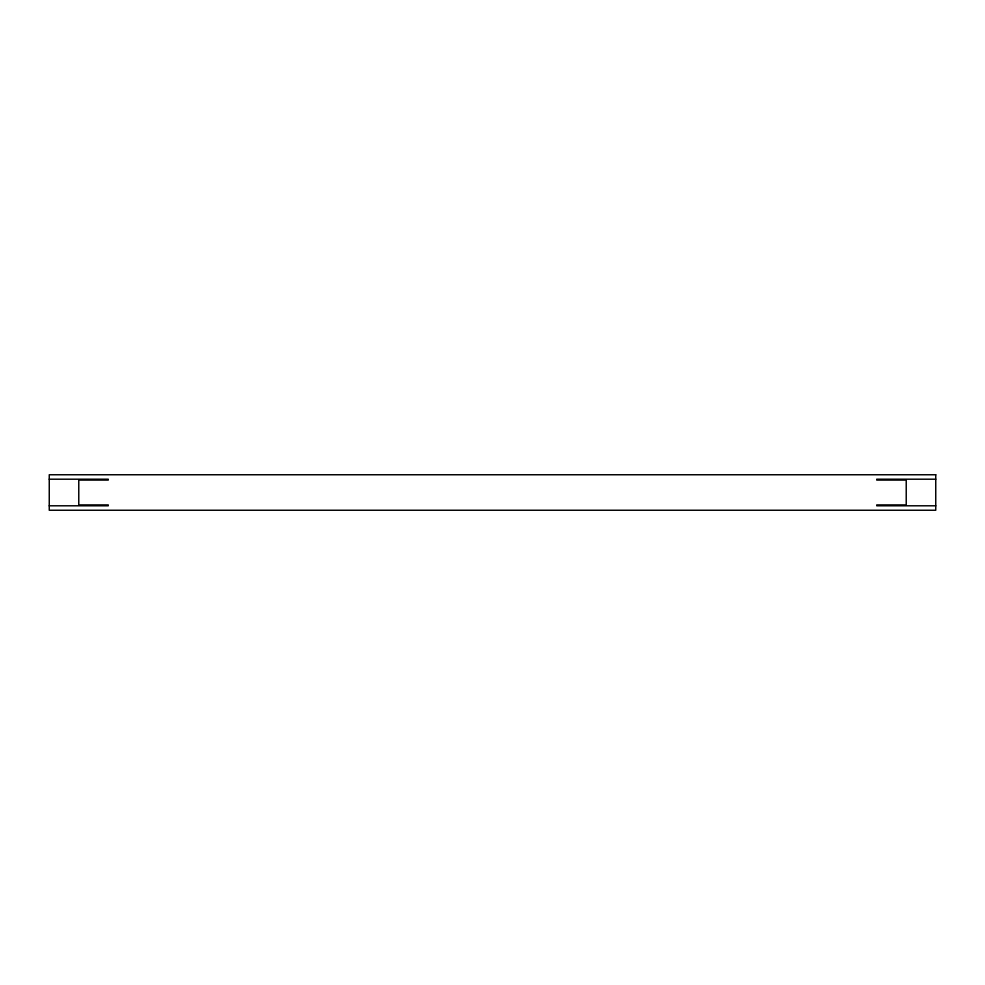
<?xml version="1.0" encoding="UTF-8"?>
<svg xmlns="http://www.w3.org/2000/svg" width="985" height="985" viewBox="0 0 985 985"><rect width="100%" height="100%" fill="white"/><g stroke="black" fill="none" stroke-linecap="round" stroke-linejoin="round"><path stroke-width="1.48" d="M49.25 479.202L108.301 479.202M876.699 479.202L935.75 479.202M108.301 480.089L78.775 480.089L78.775 504.911L108.301 504.911M876.699 480.089L906.225 480.089L906.225 504.911L876.699 504.911M49.25 505.798L108.301 505.798M876.699 505.798L935.75 505.798M935.75 474.758L49.25 474.758L49.25 510.242L935.75 510.242L935.75 474.758"/></g></svg>
